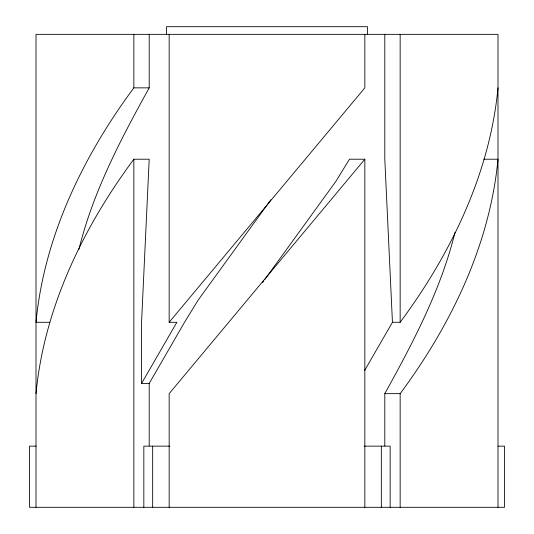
<?xml version="1.0" encoding="UTF-8"?>
<svg xmlns="http://www.w3.org/2000/svg" width="534" height="534" viewBox="0 0 534 534"><rect width="100%" height="100%" fill="white"/><g stroke="black" fill="none" stroke-linecap="round" stroke-linejoin="round"><path stroke-width="0.8" d="M36.005 393.645C44.168 307.898 83.07 227.724 133.847 159.212L149.2 159.212L141.557 322.296L141.557 383.452L149.2 383.452L184.51 322.296L198.261 299.941L270.892 199.709M497.995 87.856C489.832 173.61 450.93 253.783 400.153 322.296L392.443 322.296L364.615 370.503M78.965 249.231C93.083 191.806 120.764 139.247 149.2 87.856L149.2 34.343M455.035 232.27C440.91 289.695 413.236 342.261 384.8 393.645L384.8 445.91M141.557 383.452L176.861 322.296L169.158 322.296L169.158 34.343M133.847 34.343L133.847 87.856C83.07 156.375 44.168 236.549 36.005 322.296L49.795 322.296M400.153 507.3L400.153 393.645C450.93 325.133 489.832 244.959 497.995 159.212L483.884 159.212M262.621 282.473L263.596 281.131M264.57 279.783L335.739 181.567L349.49 159.212L364.842 159.212L364.842 507.3M169.158 322.296L364.842 87.856L364.842 34.343M364.842 159.212L169.158 393.645L169.158 507.3M133.847 87.856L149.2 87.856M384.8 393.645L400.153 393.645M36.132 446.144L29.504 446.144L29.504 507.3L504.496 507.3L504.496 446.144L498.129 446.144M169.852 446.144L143.84 446.144L143.84 507.3M364.148 446.144L390.16 446.144L390.16 507.3M392.443 322.296L384.8 159.212L384.8 34.343M497.995 507.3L497.995 34.343L36.005 34.343L36.005 507.3M400.153 34.343L400.153 322.296M381.336 446.144L381.336 507.3M367.532 34.343L367.532 26.7L166.468 26.7L166.468 34.343M152.664 446.144L152.664 507.3M149.2 383.452L149.2 445.79M133.847 159.212L133.847 507.3"/></g></svg>
